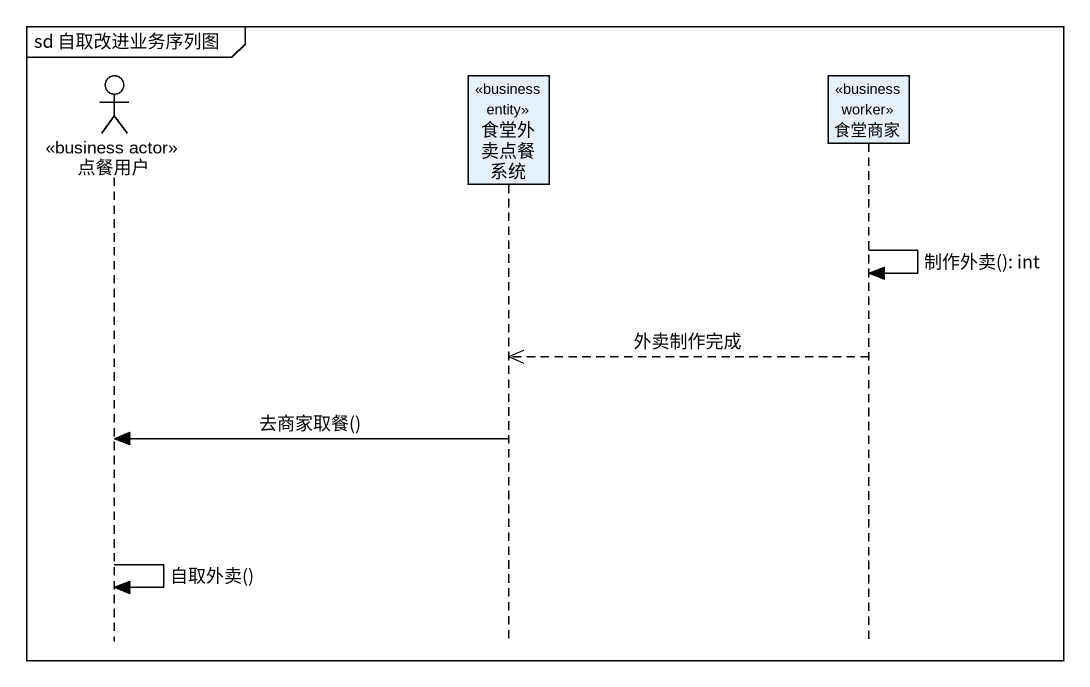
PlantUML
@startuml
mainframe sd 自取改进业务序列图
hide footbox
actor 点餐用户 <<business actor>>
participant 食堂外卖点餐系统 <<business entity>>
participant 食堂商家 <<business worker>>

食堂商家 -> 食堂商家 : 制作外卖(): int
食堂商家 -->> 食堂外卖点餐系统 : 外卖制作完成
食堂外卖点餐系统 -> 点餐用户 : 去商家取餐()
点餐用户 -> 点餐用户 : 自取外卖()
@enduml
